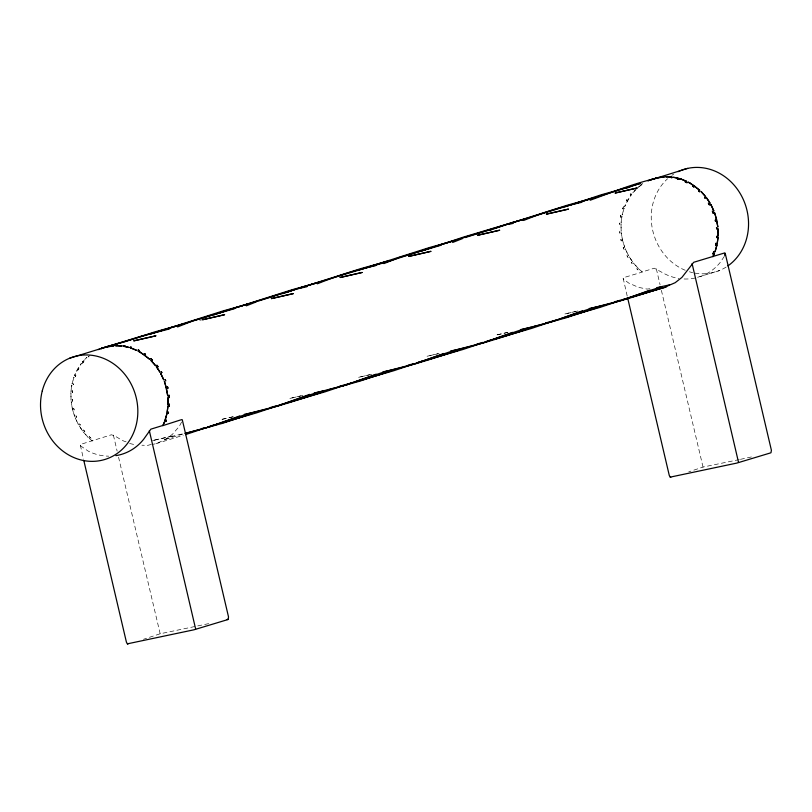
<?xml version="1.0" encoding="UTF-8"?>
<svg xmlns="http://www.w3.org/2000/svg" width="812" height="812" viewBox="0 0 812 812"><rect width="100%" height="100%" fill="white"/><g stroke="black" fill="none" stroke-linecap="round" stroke-linejoin="round"><path stroke-width="0.61" stroke-dasharray="4.06 3.04" d="M181.614 422.027L179.34 426.33L172.347 434.359L165.415 439.444L155.975 443.738L152.23 444.367M724.263 256.43L720.518 262.043A53.663 48.162 72.9 0 1 697.62 277.43M88.549 356.559L88.143 356.996L89.716 355.676M635.512 189.937L632.436 193.226L636.578 188.699M638.679 186.922L642.769 183.888L637.897 187.582M642.028 183.837L640.851 184.73L642.546 183.573M208.664 623.636L160.167 633.766L143.501 639.288M739.265 459.592L703.03 467.062L688.769 471.843M164.481 439.617L174.306 435.729L183.776 433.628M165.415 439.444L183.766 433.74M155.975 443.738L183.238 435.262M126.093 441.819C120.663 440.551 116.725 436.003 111.396 434.785L80.215 444.509L83.504 459.206M627.189 296.004L623.078 277.805L642.343 272.05L639.348 269.452L642.302 271.898L654.289 268.214L665.15 274.08A53.663 48.162 72.9 0 0 678.933 278.486M697.599 277.288L719.351 270.579M151.286 444.418L147.622 445.402L141.927 445.209M577.9 310.996L564.502 314.051L577.799 310.966M507.926 332.382L495.746 335.173L507.794 332.352M437.942 353.778L426.98 356.285L439.038 353.474M371.612 374.342L358.214 377.407L371.51 374.312M302.856 395.464L289.458 398.519L302.744 395.434M232.871 416.85L220.691 419.642L233.988 416.546M199.823 320.263L202.188 319.735M740.493 459.318L751.526 456.923M649.874 288.767L647.052 289.082L638.526 287.367L628.63 283.012L623.159 278.8M129.646 443.484L135.289 444.814M92.243 440.987L89.259 438.389L92.213 440.835M80.337 445.707L88.366 451.208A53.663 48.162 72.9 0 0 108.696 456.161M703.03 467.062L661.232 289.691M160.167 633.766L118.572 457.257M656.329 268.813L660.075 284.779M113.375 435.11L117.131 451.107M726.09 267.097A53.663 48.162 72.9 0 1 693.722 272.883M692.646 272.649A53.663 48.162 72.9 0 1 689.418 271.776M685.206 270.264A53.663 48.162 72.9 0 1 652.3 228.497A53.663 48.162 72.9 0 1 667.596 178.731M671.879 175.321A53.663 48.162 72.9 0 1 673.696 174.113M695.173 278.029A53.663 48.162 72.9 0 1 683.298 278.952M70.918 392.835L71.04 400.103L70.918 392.835M71.283 388.329L71.02 391.638L71.862 385.091L71.283 388.329M619.759 223.117L619.657 224.315L619.759 223.117M621.018 223.899L621.139 231.166L621.018 223.899M621.383 219.392L621.109 222.701L621.951 216.154L621.383 219.392M72.471 390.47L72.278 392.673L72.471 390.47M73.324 383.853L73.212 384.675L73.324 383.853M620.703 215.748L620.5 217.332L620.875 215.16L620.703 215.748M72.177 383.274L72.065 383.914L74.004 377.103L72.177 383.274M622.276 214.338L622.165 214.977L624.093 208.166L622.276 214.338M75.546 376.027L75.354 376.687L75.902 375.245L75.546 376.027M622.926 207.923L622.631 208.978L623.504 206.664L622.926 207.923M75.313 373.642L74.542 375.662L77.526 369.176L81.423 363.329L75.313 373.642M625.413 204.705L624.641 206.725L627.625 200.239L631.523 194.393L625.413 204.705M78.876 368.76L78.368 369.866L78.876 368.76M626.265 200.655L626.935 199.65L626.265 200.655M83.25 362.213L82.499 363.34L83.961 361.452L83.25 362.213M630.64 194.109L630.163 194.809L631.076 193.642L630.64 194.109M83.139 361.127L82.337 362.162L86.955 357.229L83.139 361.127M156.584 439.586L151.935 440.754L173.849 435.739L156.584 439.586M637.999 269.868L636.862 268.792L637.999 269.868M91.025 438.307L89.198 436.582L91.025 438.307M638.222 268.376L633.431 263.027L638.222 268.376M88.122 437.313L83.331 431.964L88.122 437.313M84.864 431.73L83.555 429.924L84.864 431.73M632.071 263.443L631.36 262.469L632.071 263.443M632.721 262.053L629.036 256.49L632.721 262.053M82.621 430.989L78.937 425.427L82.621 430.989M628.102 257.546L626.945 255.628L628.102 257.546M80.297 425.011L79.667 423.965L80.297 425.011M628.417 255.445L625.281 248.837L628.417 255.445M78.317 424.382L75.181 417.774L78.317 424.382M624.113 249.639L623.19 247.224L624.113 249.639M76.541 417.358L75.973 415.856L76.541 417.358M624.712 247.335L622.489 240.159L621.292 232.75L622.489 240.159L624.712 247.335M74.613 416.272L72.39 409.096L71.192 401.686L72.39 409.096L74.613 416.272M621.221 240.88L620.926 239.296L621.221 240.88M74.125 409.908L73.699 408.365L74.125 409.908M619.942 233.166L619.779 231.582L619.942 233.166M72.644 401.818L72.39 399.26L72.644 401.818"/><path stroke-width="1.22" d="M83.798 460.434L126.418 642.16L127.382 643.835L193.926 629.807L228.101 619.495L228.537 616.988L182.416 420.332L182.081 419.571L180.02 420.119L162.887 425.62L164.42 422.037L162.887 425.62M724.73 255.547L724.933 252.847L693.692 262.296L681.938 277.389L675.168 282.698L670.824 284.576L656.827 287.651M712.946 256.531L714.519 253.1L712.987 256.683M162.847 425.468L150.859 429.152L143.724 439.17A53.663 48.162 72.9 0 1 115.903 455.633M665.769 287.103L631.3 297.182L665.769 287.103L669.89 284.748M227.066 619.637L228.426 618.927M101.378 348.46L100.82 348.754L102.15 348.226M648.758 180.365L647.854 180.832L687.642 168.388M725.319 253.811L771.4 450.274L770.964 452.781L736.788 463.094L670.245 477.121L669.281 475.446L627.767 298.461M98.282 349.637L99.46 349.17M102.677 347.891L100.789 348.642L107.235 346.633L113.954 345.78L102.677 347.891C197.915 320.567 291.833 289.265 387.03 261.89C471.051 234.506 555.946 209.922 640.252 183.451L619.759 189.612M489.423 230.425L492.752 229.096M652.777 178.955L650.889 179.706L657.334 177.696L664.043 176.843C638.618 181.299 614.339 191.48 590.141 200.249M239.743 415.937L209.445 426.95L184.953 433.466L222.244 423.417L251.953 413.643L222.183 422.92M309.605 394.378L278.212 405.827L247.792 413.744L185.552 434.613M376.159 374.149L346.968 384.715L316.548 392.632L256.622 412.851L224.812 422.027M443.809 353.474L415.734 363.593L385.314 371.51L325.389 391.739L287.539 402.722L320.72 392.521C295.527 400.813 270.294 409.136 244.25 414.353M512.575 332.352L484.49 342.481L454.081 350.398L394.145 370.617L362.335 379.793M582.448 310.793L553.256 321.359L522.837 329.276L462.911 349.505L425.062 360.487M650.097 290.117L622.022 300.247L591.603 308.164L531.667 328.393L493.828 339.365L527.008 329.175C501.816 337.457 476.573 345.78 450.538 351.007M177.564 326.952L193.297 320.71L234.688 308.601M246.33 305.84L256.44 301.82M258.693 300.927L296.441 289.031L306.956 286.717M317.34 283.824C336.229 276.141 355.818 270.041 375.723 265.595M383.853 263.606L399.585 257.363L440.977 245.254M452.609 242.483L462.728 238.474M464.982 237.581L505.064 225.168M523.628 220.478C542.507 212.795 562.107 206.695 582.001 202.249M321.856 392.115L325.287 390.876M390.623 370.993L394.043 369.754M528.145 328.758L536.133 325.876M596.911 307.647L600.332 306.408M214.063 314.792L217.626 313.544M282.83 293.67L286.382 292.421M420.352 251.436L423.915 250.187M489.118 230.324L492.671 229.075M626.641 188.09L630.193 186.841M660.359 287.042L600.433 307.271L571.029 315.716M150.047 334.239L153.448 333.103M155.711 332.331L183.258 324.008L154.25 332.057L124.54 341.832L107.489 346.562L108.595 346.216M222.214 311.981L218.814 313.127L224.792 311.179M226.741 310.458L248.523 303.861L223.016 310.935L160.817 330.738M290.97 290.869L287.57 292.005L295.954 289.285M297.771 288.575L320.791 281.774L291.772 289.823L229.583 309.626M358.599 270.132L362 268.985M364.263 268.224L389.547 260.652L360.538 268.701L298.349 288.504M430.766 247.863L425.092 249.771L433.476 247.051M433.029 247.102L454.811 240.504L429.304 247.589L367.105 267.392M499.522 226.751L493.858 228.659L502.242 225.929M504.059 225.228L523.578 219.392L510.86 222.935M504.628 225.157L566.827 205.355L595.846 197.306L570.552 204.868M564.888 206.776L568.288 205.629M152.443 333.468L156.036 332.291M361.127 269.33L364.71 268.163M438.267 245.488L463.682 237.023L515.407 221.646M573.394 204.035L601.205 194.789L618.551 189.978M651.934 290.523L661.161 288.077C637.471 295.822 613.71 303.556 589.248 308.509M69.71 358.193L107.235 346.633M562.594 318.253L568.623 316.436M356.306 381.599L359.919 380.513M565.994 317.33L595.764 308.052L566.055 317.827L533.504 326.728M425.011 360.528L458.242 350.287C433.435 358.437 408.598 366.679 382.959 371.855M359.716 380.686L389.476 371.409L359.767 381.183L342.42 386.004M346.968 384.715L327.216 390.075M107.489 346.562L141.623 336.077L169.434 328.951M614.39 301.851L620.449 300.176M622.875 299.506L630.142 297.496L627.808 298.014M545.623 322.963L557.753 319.623M476.857 344.085L482.927 342.41M485.353 341.74L488.986 340.735M408.101 365.197L414.161 363.522M416.586 362.852L423.864 360.853L419.185 361.878M339.335 386.319L351.464 382.97M270.579 407.431L276.638 405.756M279.064 405.087L282.698 404.092M201.812 428.553L205.446 427.548M207.872 426.879L217.575 424.199L212.896 425.234M651.803 290.564L661.161 288.077M520.482 329.621L531.139 327.256M314.193 392.978L324.851 390.602M508.576 224.396L513.245 223.361M487.951 340.766L492.62 339.731M655.71 178.204L657.131 177.97L655.974 178.122M656.553 289.113L657.497 289.052M670.245 477.121L670.763 477.375M127.382 643.835L127.9 644.089M692.088 263.575L738.504 462.282M149.327 430.695L195.641 628.995M678.121 171.667A53.663 48.162 72.9 0 1 741.66 196.139A53.663 48.162 72.9 0 1 727.907 265.9M167.952 406.071L167.11 412.608L167.952 406.071M168.104 404.203L168.054 404.863L167.932 397.596L168.104 404.203M716.793 236.343L716.691 237.551L716.793 236.343M718.052 237.134L717.209 243.671L718.052 237.134M718.204 235.267L718.153 235.927L718.021 228.669L718.204 235.267M169.403 404.193L169.211 406.406L169.403 404.193M168.47 412.191L168.267 413.369L168.47 412.191M715.951 243.336L715.575 245.508L715.951 243.336M166.907 413.785L164.968 420.606L166.907 413.785M717.006 244.848L715.067 251.669L717.006 244.848M166.328 420.19L165.78 421.621L166.328 420.19M713.819 251.679L712.946 253.994L713.819 251.679M637.136 188.008L615.212 193.023L637.136 188.008M568.37 209.131L546.446 214.135L568.37 209.131M499.613 230.243L477.689 235.257L499.613 230.243M430.847 251.365L408.923 256.369L430.847 251.365M362.081 272.477L340.167 277.491L362.081 272.477M293.325 293.599L271.401 298.603L293.325 293.599M224.559 314.711L202.635 319.725L224.559 314.711M155.802 335.833L133.879 340.837L155.802 335.833M663.495 177.158L662.693 177.26L664.135 177.189L663.495 177.158M116.116 345.262L114.807 345.425L117.141 345.303L116.116 345.262M666.764 176.701L665.495 176.772L672.143 177.077L666.764 176.701M116.664 345.638L115.395 345.709L122.044 346.013L116.664 345.638M123.749 345.607L123.16 345.587L125.2 345.922L123.749 345.607M671.128 177.503L671.889 177.676L671.128 177.503M676.294 177.757L673.249 177.26L679.299 178.579L676.294 177.757M126.195 346.694L123.14 346.196L129.199 347.516L126.195 346.694M678.69 179.158L677.238 178.843L679.248 179.381L678.69 179.158M131.311 347.262L130.559 347.1L131.311 347.262M680.984 179.036L680.385 178.873L686.749 181.411L680.984 179.036M130.884 347.972L130.285 347.81L136.649 350.348L130.884 347.972M685.998 182.071L685.013 181.675L687.185 182.781L685.998 182.071M138.619 350.175L138.01 349.931L139.349 350.611L138.619 350.175M689.997 183.055L688.089 182.091L694.219 185.755L699.812 190.384L689.997 183.055M139.897 351.992L137.989 351.028L144.13 354.692L149.712 359.32L139.897 351.992M692.869 186.171L693.824 186.963L692.869 186.171M145.48 354.276L144.434 353.646L145.48 354.276M699.132 191.358L698.452 190.8L699.589 191.865L699.132 191.358M151.742 359.462L150.656 358.559L152.483 360.284L151.742 359.462M701.933 192.393L700.949 191.449L705.729 196.808L701.933 192.393M151.834 361.33L150.849 360.386L155.64 365.745L151.834 361.33M157.244 365.603L156.817 365.136L158.127 366.943L157.244 365.603M704.623 197.499L705.09 198.199L704.623 197.499M708.409 200.473L706.45 197.783L710.124 203.345L708.409 200.473M158.31 369.409L156.351 366.719L160.025 372.282L158.31 369.409M709.231 204.451L708.348 203.122L709.505 205.04L709.231 204.451M161.842 372.556L161.385 371.866L161.842 372.556M711.099 204.959L710.754 204.391L713.88 210.998L711.099 204.959M160.999 373.896L160.654 373.317L163.78 379.935L160.999 373.896M712.824 212.044L712.337 211.029L713.261 213.444L712.824 212.044M165.445 380.148L165.14 379.519L165.709 381.011L165.445 380.148M715.25 214.601L714.448 212.49L716.681 219.676L717.869 227.076L715.25 214.601M165.151 383.538L164.349 381.427L166.582 388.613L167.769 396.012L165.151 383.538M715.321 220.093L715.524 221.361L715.321 220.093M167.932 388.197L167.556 386.959L167.932 388.197M716.661 228.385L716.509 227.492L716.671 229.085L716.661 228.385M169.272 396.489L169.038 395.048L169.292 397.616L169.272 396.489M42.265 390.917A53.663 48.162 72.9 0 0 101.419 460.374A53.663 48.162 72.9 0 0 123.84 373.185A53.663 48.162 72.9 0 0 42.265 390.917"/></g></svg>
